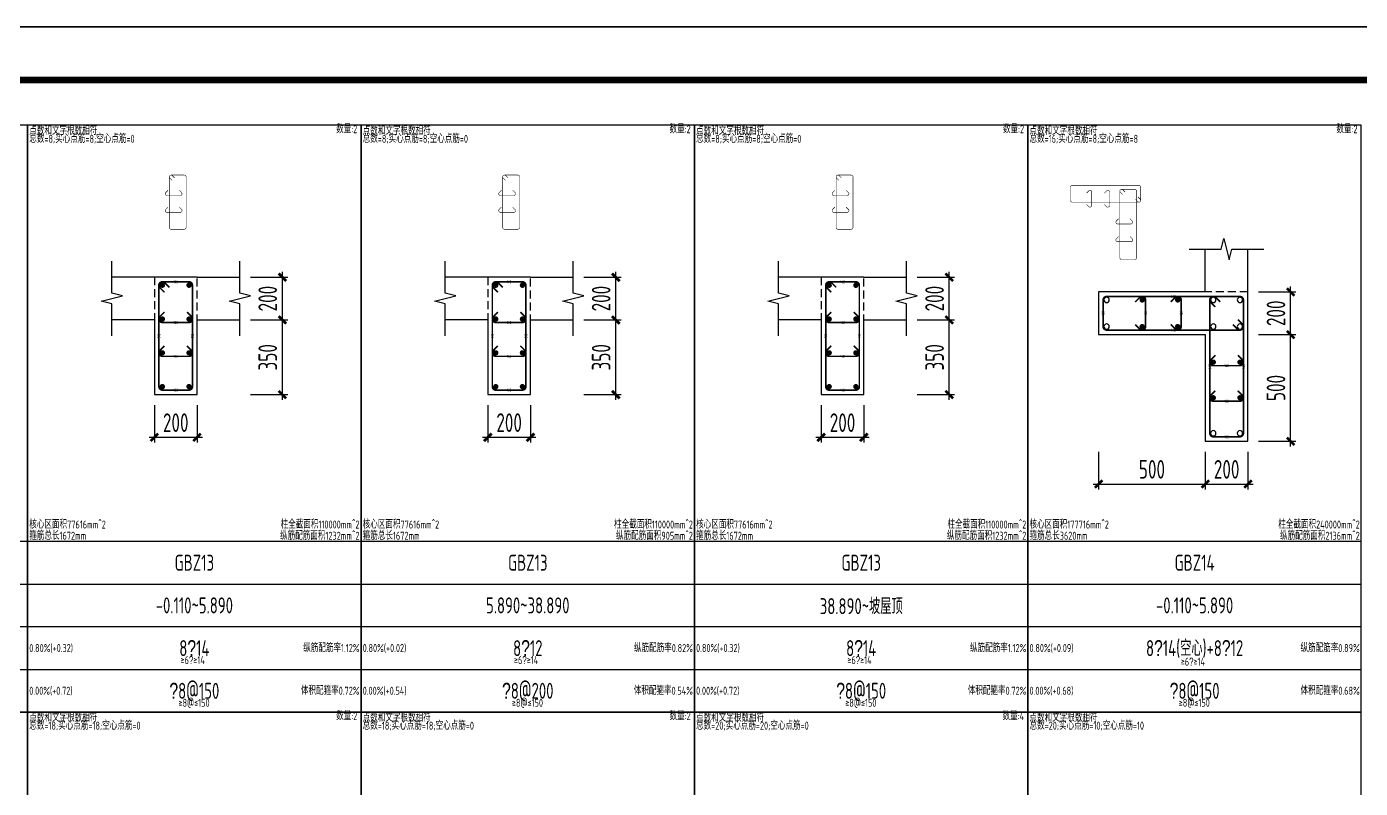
# Model space of a CAD drawing. Extents: x 154268 to 5133249, y -1832900 to 601179.
# Drawn here: x 578409 to 603409, y 522362 to 536638 of the extents above; entities that cross this region are included whole.
import ezdxf
from ezdxf.enums import TextEntityAlignment as Align

# ---------------------------------------------------------------- set-up
doc = ezdxf.new("R2010")
doc.units = 0
doc.header["$LTSCALE"] = 1000
doc.linetypes.add('DASHED', pattern=[0.75, 0.5, -0.25])
for name, color, linetype, plot in [('_TSZ_PLOT_MARK', 1, 'Continuous', False), ('墙柱归并数量', 8, 'Continuous', False), ('墙柱箍筋长度', 3, 'Continuous', False), ('墙柱配筋校核数据', 34, 'Continuous', False)]:
    doc.layers.add(name, color=color, linetype=linetype, plot=plot)
for name, color, linetype in [('A-ANNO-TITLE', 3, 'Continuous'), ('TAB', 7, 'Continuous'), ('TAB_TEXT', 7, 'Continuous'), ('THIN', 7, 'Continuous'), ('WALL_DE', 7, 'Continuous'), ('WCOL_DE', 7, 'Continuous'), ('WCOL_DE_DIM', 3, 'Continuous'), ('WCOL_DE_REIND', 1, 'Continuous'), ('WCOL_DE_REINL', 1, 'Continuous')]:
    doc.layers.add(name, color=color, linetype=linetype)
doc.styles.add('TSSD_Dimension', font='tssdeng.shx', dxfattribs={"width": 0.7, "bigfont": 'Hztxt.shx'})
doc.styles.add('TSSD_Label', font='tssdeng.shx', dxfattribs={"width": 0.7, "bigfont": 'hztxt.shx'})
doc.styles.add('tssd_rein', font='tssdeng.shx', dxfattribs={"width": 0.7, "bigfont": 'hztxt.shx'})
doc.dimstyles.new('TSSD_25_100_WCOLU_DIM', dxfattribs={"dimtxt": 350, "dimasz": 100, "dimexe": 100, "dimexo": 200, "dimgap": 100, "dimtad": 1, "dimdec": 0, "dimlfac": 0.25, "dimzin": 0, "dimdsep": 46, "dimtxsty": 'TSSD_Dimension', "dimblk": 'ARCHTICK', "dimcen": 0, "dimdle": 100, "dimclrt": 7, "dimadec": 0, "dimazin": 0, "dimtfac": 1, "dimtdec": 0, "dimtix": 1, "dimtmove": 2, "dimatfit": 3, "dimfxl": 1, "dimtolj": 1, "dimtzin": 0, "dimarcsym": 0})

# ---------------------------------------------------------------- blocks, each defined once
blk = doc.blocks.new('_ArchTick')
at = {"color": 0, "linetype": 'ByBlock', "const_width": 0.5}
blk.add_lwpolyline([(-0.71, -0.71), (0.71, 0.71)], dxfattribs=at)
blk = doc.blocks.new('*D3295')
at = {"layer": 'Defpoints', "color": 0, "transparency": 16777216}
for p in [(582403, 531141), (583203, 531141), (582403, 529741)]:
    blk.add_point(p, dxfattribs=at)
at = {"layer": 'WCOL_DE_DIM', "color": 0, "lineweight": -2, "transparency": 16777216}
for p, q in [((582603, 531141), (583303, 531141)), ((583203, 529641), (583203, 531241)), ((582603, 529741), (583303, 529741))]:
    blk.add_line(p, q, dxfattribs=at)
at = {"layer": 'WCOL_DE_DIM', "color": 0, "lineweight": -2, "transparency": 16777216, "xscale": 100, "yscale": 100, "zscale": 100}
for p, rotation in [((583203, 531141), 90), ((583203, 529741), 270)]:
    blk.add_blockref('_ArchTick', p, dxfattribs=dict(at, rotation=rotation))
at = {"layer": 'WCOL_DE_DIM', "color": 7, "transparency": 16777216, "insert": (582928, 530441), "char_height": 350, "attachment_point": 5, "rotation": 90, "style": 'TSSD_Dimension'}
blk.add_mtext('\\A1;350', dxfattribs=at)
blk = doc.blocks.new('*D3296')
at = {"layer": 'Defpoints', "color": 0, "transparency": 16777216}
for p in [(582403, 531941), (583203, 531941), (582403, 531141)]:
    blk.add_point(p, dxfattribs=at)
at = {"layer": 'WCOL_DE_DIM', "color": 0, "lineweight": -2, "transparency": 16777216}
for p, q in [((583203, 531041), (583203, 532041)), ((582603, 531941), (583303, 531941)), ((582603, 531141), (583303, 531141))]:
    blk.add_line(p, q, dxfattribs=at)
at = {"layer": 'WCOL_DE_DIM', "color": 0, "lineweight": -2, "transparency": 16777216, "xscale": 100, "yscale": 100, "zscale": 100}
for p, rotation in [((583203, 531941), 90), ((583203, 531141), 270)]:
    blk.add_blockref('_ArchTick', p, dxfattribs=dict(at, rotation=rotation))
at = {"layer": 'WCOL_DE_DIM', "color": 7, "transparency": 16777216, "insert": (582928, 531541), "char_height": 350, "attachment_point": 5, "rotation": 90, "style": 'TSSD_Dimension'}
blk.add_mtext('\\A1;200', dxfattribs=at)
blk = doc.blocks.new('*D3297')
at = {"layer": 'Defpoints', "color": 0, "transparency": 16777216}
for p in [(580803, 529741), (581603, 529741), (581603, 528941)]:
    blk.add_point(p, dxfattribs=at)
at = {"layer": 'WCOL_DE_DIM', "color": 0, "lineweight": -2, "transparency": 16777216}
for p, q in [((580803, 529541), (580803, 528841)), ((581603, 529541), (581603, 528841)), ((580703, 528941), (581703, 528941))]:
    blk.add_line(p, q, dxfattribs=at)
at = {"layer": 'WCOL_DE_DIM', "color": 0, "lineweight": -2, "transparency": 16777216, "xscale": 100, "yscale": 100, "zscale": 100, "rotation": 180}
blk.add_blockref('_ArchTick', (580803, 528941), dxfattribs=at)
at = {"layer": 'WCOL_DE_DIM', "color": 0, "lineweight": -2, "transparency": 16777216, "xscale": 100, "yscale": 100, "zscale": 100}
blk.add_blockref('_ArchTick', (581603, 528941), dxfattribs=at)
at = {"layer": 'WCOL_DE_DIM', "color": 7, "transparency": 16777216, "insert": (581203, 529216), "char_height": 350, "attachment_point": 5, "style": 'TSSD_Dimension'}
blk.add_mtext('\\A1;200', dxfattribs=at)
blk = doc.blocks.new('*D3302')
at = {"layer": 'Defpoints', "color": 0, "transparency": 16777216}
for p in [(601303, 530866), (602103, 530866), (601303, 528866)]:
    blk.add_point(p, dxfattribs=at)
at = {"layer": 'WCOL_DE_DIM', "color": 0, "lineweight": -2, "transparency": 16777216}
for p, q in [((601503, 530866), (602203, 530866)), ((602103, 528766), (602103, 530966)), ((601503, 528866), (602203, 528866))]:
    blk.add_line(p, q, dxfattribs=at)
at = {"layer": 'WCOL_DE_DIM', "color": 0, "lineweight": -2, "transparency": 16777216, "xscale": 100, "yscale": 100, "zscale": 100}
for p, rotation in [((602103, 530866), 90), ((602103, 528866), 270)]:
    blk.add_blockref('_ArchTick', p, dxfattribs=dict(at, rotation=rotation))
at = {"layer": 'WCOL_DE_DIM', "color": 7, "transparency": 16777216, "insert": (601828, 529866), "char_height": 350, "attachment_point": 5, "rotation": 90, "style": 'TSSD_Dimension'}
blk.add_mtext('\\A1;500', dxfattribs=at)
blk = doc.blocks.new('*D3303')
at = {"layer": 'Defpoints', "color": 0, "transparency": 16777216}
for p in [(601303, 531666), (602103, 531666), (601303, 530866)]:
    blk.add_point(p, dxfattribs=at)
at = {"layer": 'WCOL_DE_DIM', "color": 0, "lineweight": -2, "transparency": 16777216}
for p, q in [((602103, 530766), (602103, 531766)), ((601503, 531666), (602203, 531666)), ((601503, 530866), (602203, 530866))]:
    blk.add_line(p, q, dxfattribs=at)
at = {"layer": 'WCOL_DE_DIM', "color": 0, "lineweight": -2, "transparency": 16777216, "xscale": 100, "yscale": 100, "zscale": 100}
for p, rotation in [((602103, 531666), 90), ((602103, 530866), 270)]:
    blk.add_blockref('_ArchTick', p, dxfattribs=dict(at, rotation=rotation))
at = {"layer": 'WCOL_DE_DIM', "color": 7, "transparency": 16777216, "insert": (601828, 531266), "char_height": 350, "attachment_point": 5, "rotation": 90, "style": 'TSSD_Dimension'}
blk.add_mtext('\\A1;200', dxfattribs=at)
blk = doc.blocks.new('*D3304')
at = {"layer": 'Defpoints', "color": 0, "transparency": 16777216}
for p in [(598503, 528866), (600503, 528866), (600503, 528066)]:
    blk.add_point(p, dxfattribs=at)
at = {"layer": 'WCOL_DE_DIM', "color": 0, "lineweight": -2, "transparency": 16777216}
for p, q in [((598503, 528666), (598503, 527966)), ((600503, 528666), (600503, 527966)), ((598403, 528066), (600603, 528066))]:
    blk.add_line(p, q, dxfattribs=at)
at = {"layer": 'WCOL_DE_DIM', "color": 0, "lineweight": -2, "transparency": 16777216, "xscale": 100, "yscale": 100, "zscale": 100, "rotation": 180}
blk.add_blockref('_ArchTick', (598503, 528066), dxfattribs=at)
at = {"layer": 'WCOL_DE_DIM', "color": 0, "lineweight": -2, "transparency": 16777216, "xscale": 100, "yscale": 100, "zscale": 100}
blk.add_blockref('_ArchTick', (600503, 528066), dxfattribs=at)
at = {"layer": 'WCOL_DE_DIM', "color": 7, "transparency": 16777216, "insert": (599503, 528341), "char_height": 350, "attachment_point": 5, "style": 'TSSD_Dimension'}
blk.add_mtext('\\A1;500', dxfattribs=at)
blk = doc.blocks.new('*D3305')
at = {"layer": 'Defpoints', "color": 0, "transparency": 16777216}
for p in [(600503, 528866), (601303, 528866), (601303, 528066)]:
    blk.add_point(p, dxfattribs=at)
at = {"layer": 'WCOL_DE_DIM', "color": 0, "lineweight": -2, "transparency": 16777216}
for p, q in [((600503, 528666), (600503, 527966)), ((601303, 528666), (601303, 527966)), ((600403, 528066), (601403, 528066))]:
    blk.add_line(p, q, dxfattribs=at)
at = {"layer": 'WCOL_DE_DIM', "color": 0, "lineweight": -2, "transparency": 16777216, "xscale": 100, "yscale": 100, "zscale": 100, "rotation": 180}
blk.add_blockref('_ArchTick', (600503, 528066), dxfattribs=at)
at = {"layer": 'WCOL_DE_DIM', "color": 0, "lineweight": -2, "transparency": 16777216, "xscale": 100, "yscale": 100, "zscale": 100}
blk.add_blockref('_ArchTick', (601303, 528066), dxfattribs=at)
at = {"layer": 'WCOL_DE_DIM', "color": 7, "transparency": 16777216, "insert": (600903, 528341), "char_height": 350, "attachment_point": 5, "style": 'TSSD_Dimension'}
blk.add_mtext('\\A1;200', dxfattribs=at)
blk = doc.blocks.new('*D3392')
at = {"layer": 'Defpoints', "color": 0, "transparency": 16777216}
for p in [(588653, 531141), (589453, 531141), (588653, 529741)]:
    blk.add_point(p, dxfattribs=at)
at = {"layer": 'WCOL_DE_DIM', "color": 0, "lineweight": -2, "transparency": 16777216}
for p, q in [((588853, 531141), (589553, 531141)), ((589453, 529641), (589453, 531241)), ((588853, 529741), (589553, 529741))]:
    blk.add_line(p, q, dxfattribs=at)
at = {"layer": 'WCOL_DE_DIM', "color": 0, "lineweight": -2, "transparency": 16777216, "xscale": 100, "yscale": 100, "zscale": 100}
for p, rotation in [((589453, 531141), 90), ((589453, 529741), 270)]:
    blk.add_blockref('_ArchTick', p, dxfattribs=dict(at, rotation=rotation))
at = {"layer": 'WCOL_DE_DIM', "color": 7, "transparency": 16777216, "insert": (589178, 530441), "char_height": 350, "attachment_point": 5, "rotation": 90, "style": 'TSSD_Dimension'}
blk.add_mtext('\\A1;350', dxfattribs=at)
blk = doc.blocks.new('*D3393')
at = {"layer": 'Defpoints', "color": 0, "transparency": 16777216}
for p in [(588653, 531941), (589453, 531941), (588653, 531141)]:
    blk.add_point(p, dxfattribs=at)
at = {"layer": 'WCOL_DE_DIM', "color": 0, "lineweight": -2, "transparency": 16777216}
for p, q in [((589453, 531041), (589453, 532041)), ((588853, 531941), (589553, 531941)), ((588853, 531141), (589553, 531141))]:
    blk.add_line(p, q, dxfattribs=at)
at = {"layer": 'WCOL_DE_DIM', "color": 0, "lineweight": -2, "transparency": 16777216, "xscale": 100, "yscale": 100, "zscale": 100}
for p, rotation in [((589453, 531941), 90), ((589453, 531141), 270)]:
    blk.add_blockref('_ArchTick', p, dxfattribs=dict(at, rotation=rotation))
at = {"layer": 'WCOL_DE_DIM', "color": 7, "transparency": 16777216, "insert": (589178, 531541), "char_height": 350, "attachment_point": 5, "rotation": 90, "style": 'TSSD_Dimension'}
blk.add_mtext('\\A1;200', dxfattribs=at)
blk = doc.blocks.new('*D3394')
at = {"layer": 'Defpoints', "color": 0, "transparency": 16777216}
for p in [(587053, 529741), (587853, 529741), (587853, 528941)]:
    blk.add_point(p, dxfattribs=at)
at = {"layer": 'WCOL_DE_DIM', "color": 0, "lineweight": -2, "transparency": 16777216}
for p, q in [((587053, 529541), (587053, 528841)), ((587853, 529541), (587853, 528841)), ((586953, 528941), (587953, 528941))]:
    blk.add_line(p, q, dxfattribs=at)
at = {"layer": 'WCOL_DE_DIM', "color": 0, "lineweight": -2, "transparency": 16777216, "xscale": 100, "yscale": 100, "zscale": 100, "rotation": 180}
blk.add_blockref('_ArchTick', (587053, 528941), dxfattribs=at)
at = {"layer": 'WCOL_DE_DIM', "color": 0, "lineweight": -2, "transparency": 16777216, "xscale": 100, "yscale": 100, "zscale": 100}
blk.add_blockref('_ArchTick', (587853, 528941), dxfattribs=at)
at = {"layer": 'WCOL_DE_DIM', "color": 7, "transparency": 16777216, "insert": (587453, 529216), "char_height": 350, "attachment_point": 5, "style": 'TSSD_Dimension'}
blk.add_mtext('\\A1;200', dxfattribs=at)
blk = doc.blocks.new('*D3542')
at = {"layer": 'Defpoints', "color": 0, "transparency": 16777216}
for p in [(594903, 531141), (595703, 531141), (594903, 529741)]:
    blk.add_point(p, dxfattribs=at)
at = {"layer": 'WCOL_DE_DIM', "color": 0, "lineweight": -2, "transparency": 16777216}
for p, q in [((595103, 531141), (595803, 531141)), ((595703, 529641), (595703, 531241)), ((595103, 529741), (595803, 529741))]:
    blk.add_line(p, q, dxfattribs=at)
at = {"layer": 'WCOL_DE_DIM', "color": 0, "lineweight": -2, "transparency": 16777216, "xscale": 100, "yscale": 100, "zscale": 100}
for p, rotation in [((595703, 531141), 90), ((595703, 529741), 270)]:
    blk.add_blockref('_ArchTick', p, dxfattribs=dict(at, rotation=rotation))
at = {"layer": 'WCOL_DE_DIM', "color": 7, "transparency": 16777216, "insert": (595428, 530441), "char_height": 350, "attachment_point": 5, "rotation": 90, "style": 'TSSD_Dimension'}
blk.add_mtext('\\A1;350', dxfattribs=at)
blk = doc.blocks.new('*D3543')
at = {"layer": 'Defpoints', "color": 0, "transparency": 16777216}
for p in [(594903, 531941), (595703, 531941), (594903, 531141)]:
    blk.add_point(p, dxfattribs=at)
at = {"layer": 'WCOL_DE_DIM', "color": 0, "lineweight": -2, "transparency": 16777216}
for p, q in [((595703, 531041), (595703, 532041)), ((595103, 531941), (595803, 531941)), ((595103, 531141), (595803, 531141))]:
    blk.add_line(p, q, dxfattribs=at)
at = {"layer": 'WCOL_DE_DIM', "color": 0, "lineweight": -2, "transparency": 16777216, "xscale": 100, "yscale": 100, "zscale": 100}
for p, rotation in [((595703, 531941), 90), ((595703, 531141), 270)]:
    blk.add_blockref('_ArchTick', p, dxfattribs=dict(at, rotation=rotation))
at = {"layer": 'WCOL_DE_DIM', "color": 7, "transparency": 16777216, "insert": (595428, 531541), "char_height": 350, "attachment_point": 5, "rotation": 90, "style": 'TSSD_Dimension'}
blk.add_mtext('\\A1;200', dxfattribs=at)
blk = doc.blocks.new('*D3544')
at = {"layer": 'Defpoints', "color": 0, "transparency": 16777216}
for p in [(593303, 529741), (594103, 529741), (594103, 528941)]:
    blk.add_point(p, dxfattribs=at)
at = {"layer": 'WCOL_DE_DIM', "color": 0, "lineweight": -2, "transparency": 16777216}
for p, q in [((593303, 529541), (593303, 528841)), ((594103, 529541), (594103, 528841)), ((593203, 528941), (594203, 528941))]:
    blk.add_line(p, q, dxfattribs=at)
at = {"layer": 'WCOL_DE_DIM', "color": 0, "lineweight": -2, "transparency": 16777216, "xscale": 100, "yscale": 100, "zscale": 100, "rotation": 180}
blk.add_blockref('_ArchTick', (593303, 528941), dxfattribs=at)
at = {"layer": 'WCOL_DE_DIM', "color": 0, "lineweight": -2, "transparency": 16777216, "xscale": 100, "yscale": 100, "zscale": 100}
blk.add_blockref('_ArchTick', (594103, 528941), dxfattribs=at)
at = {"layer": 'WCOL_DE_DIM', "color": 7, "transparency": 16777216, "insert": (593703, 529216), "char_height": 350, "attachment_point": 5, "style": 'TSSD_Dimension'}
blk.add_mtext('\\A1;200', dxfattribs=at)

msp = doc.modelspace()

# ---------------------------------------------------------------- linework, layer by layer
at = {"layer": '_TSZ_PLOT_MARK'}
msp.add_lwpolyline([(528403.6, 477238.3), (633503.6, 477238.3), (633503.6, 536638.3), (528403.6, 536638.3)], close=True, dxfattribs=at)
at = {"layer": 'A-ANNO-TITLE'}
msp.add_lwpolyline([(528403.6, 477238.3), (528403.6, 536638.3), (633503.6, 536638.3), (633503.6, 477238.3)], close=True, dxfattribs=at)
at = {"layer": 'A-ANNO-TITLE', "const_width": 120}
msp.add_lwpolyline([(530903.6, 478238.3), (530903.6, 535638.3), (632503.6, 535638.3), (632503.6, 478238.3)], close=True, dxfattribs=at)
at = {"layer": 'TAB'}
for points in [[(572177.7, 523791.3), (578427.7, 523791.3), (578427.7, 534791.3), (572177.7, 534791.3), (572177.7, 523791.3), (572177.7, 524591.3), (578427.7, 524591.3), (578427.7, 525391.3), (572177.7, 525391.3), (572177.7, 526191.3), (578427.7, 526191.3), (578427.7, 526991.3), (572177.7, 526991.3)], [(578427.7, 523791.3), (584677.7, 523791.3), (584677.7, 534791.3), (578427.7, 534791.3), (578427.7, 523791.3), (578427.7, 524591.3), (584677.7, 524591.3), (584677.7, 525391.3), (578427.7, 525391.3), (578427.7, 526191.3), (584677.7, 526191.3), (584677.7, 526991.3), (578427.7, 526991.3)], [(584677.7, 523791.3), (590927.7, 523791.3), (590927.7, 534791.3), (584677.7, 534791.3), (584677.7, 523791.3), (584677.7, 524591.3), (590927.7, 524591.3), (590927.7, 525391.3), (584677.7, 525391.3), (584677.7, 526191.3), (590927.7, 526191.3), (590927.7, 526991.3), (584677.7, 526991.3)], [(590927.7, 523791.3), (597177.7, 523791.3), (597177.7, 534791.3), (590927.7, 534791.3), (590927.7, 523791.3), (590927.7, 524591.3), (597177.7, 524591.3), (597177.7, 525391.3), (590927.7, 525391.3), (590927.7, 526191.3), (597177.7, 526191.3), (597177.7, 526991.3), (590927.7, 526991.3)], [(597177.7, 523791.3), (603427.7, 523791.3), (603427.7, 534791.3), (597177.7, 534791.3), (597177.7, 523791.3), (597177.7, 524591.3), (603427.7, 524591.3), (603427.7, 525391.3), (597177.7, 525391.3), (597177.7, 526191.3), (603427.7, 526191.3), (603427.7, 526991.3), (597177.7, 526991.3)], [(572177.7, 512791.3), (578427.7, 512791.3), (578427.7, 523791.3), (572177.7, 523791.3), (572177.7, 512791.3), (572177.7, 513591.3), (578427.7, 513591.3), (578427.7, 514391.3), (572177.7, 514391.3), (572177.7, 515191.3), (578427.7, 515191.3), (578427.7, 515991.3), (572177.7, 515991.3)], [(578427.7, 512791.3), (584677.7, 512791.3), (584677.7, 523791.3), (578427.7, 523791.3), (578427.7, 512791.3), (578427.7, 513591.3), (584677.7, 513591.3), (584677.7, 514391.3), (578427.7, 514391.3), (578427.7, 515191.3), (584677.7, 515191.3), (584677.7, 515991.3), (578427.7, 515991.3)], [(584677.7, 512791.3), (590927.7, 512791.3), (590927.7, 523791.3), (584677.7, 523791.3), (584677.7, 512791.3), (584677.7, 513591.3), (590927.7, 513591.3), (590927.7, 514391.3), (584677.7, 514391.3), (584677.7, 515191.3), (590927.7, 515191.3), (590927.7, 515991.3), (584677.7, 515991.3)], [(590927.7, 512791.3), (597177.7, 512791.3), (597177.7, 523791.3), (590927.7, 523791.3), (590927.7, 512791.3), (590927.7, 513591.3), (597177.7, 513591.3), (597177.7, 514391.3), (590927.7, 514391.3), (590927.7, 515191.3), (597177.7, 515191.3), (597177.7, 515991.3), (590927.7, 515991.3)], [(597177.7, 512791.3), (603427.7, 512791.3), (603427.7, 523791.3), (597177.7, 523791.3), (597177.7, 512791.3), (597177.7, 513591.3), (603427.7, 513591.3), (603427.7, 514391.3), (597177.7, 514391.3), (597177.7, 515191.3), (603427.7, 515191.3), (603427.7, 515991.3), (597177.7, 515991.3)]]:
    msp.add_lwpolyline(points, dxfattribs=at)
at = {"layer": 'THIN'}
for points in [[(600202.7, 532466.3), (600802.7, 532466.3), (600852.7, 532666.3), (600952.7, 532266.3), (601002.7, 532466.3), (601602.7, 532466.3)], [(580002.7, 530841.3), (580002.7, 531441.3), (579802.7, 531491.3), (580202.7, 531591.3), (580002.7, 531641.3), (580002.7, 532241.3)], [(582402.7, 530841.3), (582402.7, 531441.3), (582202.7, 531491.3), (582602.7, 531591.3), (582402.7, 531641.3), (582402.7, 532241.3)], [(586252.7, 530841.3), (586252.7, 531441.3), (586052.7, 531491.3), (586452.7, 531591.3), (586252.7, 531641.3), (586252.7, 532241.3)], [(588652.7, 530841.3), (588652.7, 531441.3), (588452.7, 531491.3), (588852.7, 531591.3), (588652.7, 531641.3), (588652.7, 532241.3)], [(592502.7, 530841.3), (592502.7, 531441.3), (592302.7, 531491.3), (592702.7, 531591.3), (592502.7, 531641.3), (592502.7, 532241.3)], [(594902.7, 530841.3), (594902.7, 531441.3), (594702.7, 531491.3), (595102.7, 531591.3), (594902.7, 531641.3), (594902.7, 532241.3)]]:
    msp.add_lwpolyline(points, dxfattribs=at)
at = {"layer": 'WALL_DE'}
for p, q in [((600502.7, 531666.3), (600502.7, 532466.3)), ((601302.7, 531666.3), (601302.7, 532466.3)), ((580802.7, 531941.3), (580002.7, 531941.3)), ((581602.7, 531941.3), (580802.7, 531941.3)), ((581602.7, 531941.3), (582402.7, 531941.3)), ((587052.7, 531941.3), (586252.7, 531941.3)), ((587852.7, 531941.3), (587052.7, 531941.3)), ((587852.7, 531941.3), (588652.7, 531941.3)), ((593302.7, 531941.3), (592502.7, 531941.3)), ((594102.7, 531941.3), (593302.7, 531941.3)), ((594102.7, 531941.3), (594902.7, 531941.3)), ((600502.7, 531666.3), (598502.7, 531666.3)), ((598502.7, 531666.3), (598502.7, 530866.3)), ((601302.7, 528866.3), (601302.7, 531666.3)), ((580802.7, 531141.3), (580002.7, 531141.3)), ((580802.7, 531141.3), (580802.7, 529741.3)), ((581602.7, 531141.3), (582402.7, 531141.3)), ((581602.7, 529741.3), (581602.7, 531141.3)), ((587052.7, 531141.3), (586252.7, 531141.3)), ((587052.7, 531141.3), (587052.7, 529741.3)), ((587852.7, 531141.3), (588652.7, 531141.3)), ((587852.7, 529741.3), (587852.7, 531141.3)), ((593302.7, 531141.3), (592502.7, 531141.3)), ((593302.7, 531141.3), (593302.7, 529741.3)), ((594102.7, 531141.3), (594902.7, 531141.3)), ((594102.7, 529741.3), (594102.7, 531141.3)), ((598502.7, 530866.3), (600502.7, 530866.3)), ((600502.7, 530866.3), (600502.7, 528866.3)), ((580802.7, 529741.3), (581602.7, 529741.3)), ((587052.7, 529741.3), (587852.7, 529741.3)), ((593302.7, 529741.3), (594102.7, 529741.3)), ((600502.7, 528866.3), (601302.7, 528866.3))]:
    msp.add_line(p, q, dxfattribs=at)
at = {"layer": 'WCOL_DE', "linetype": 'DASHED', "ltscale": 0.3}
for points in [[(581602.7, 529741.3), (581602.7, 531941.3), (580802.7, 531941.3), (580802.7, 529741.3)], [(587852.7, 529741.3), (587852.7, 531941.3), (587052.7, 531941.3), (587052.7, 529741.3)], [(594102.7, 529741.3), (594102.7, 531941.3), (593302.7, 531941.3), (593302.7, 529741.3)], [(600502.7, 530866.3), (600502.7, 528866.3), (601302.7, 528866.3), (601302.7, 531666.3), (598502.7, 531666.3), (598502.7, 530866.3)]]:
    msp.add_lwpolyline(points, close=True, dxfattribs=at)
at = {"layer": 'WCOL_DE_REIND', "const_width": 50}
for points in [[(580952.7, 531766.3, 1), (580952.7, 531816.3, 1), (580952.7, 531766.3, 1)], [(581452.7, 531766.3, 1), (581452.7, 531816.3, 1), (581452.7, 531766.3, 1)], [(587202.7, 531766.3, 1), (587202.7, 531816.3, 1), (587202.7, 531766.3, 1)], [(587702.7, 531766.3, 1), (587702.7, 531816.3, 1), (587702.7, 531766.3, 1)], [(593452.7, 531766.3, 1), (593452.7, 531816.3, 1), (593452.7, 531766.3, 1)], [(593952.7, 531766.3, 1), (593952.7, 531816.3, 1), (593952.7, 531766.3, 1)], [(599319.4, 531491.3, 1), (599319.4, 531541.3, 1), (599319.4, 531491.3, 1)], [(599986, 531491.3, 1), (599986, 531541.3, 1), (599986, 531491.3, 1)], [(580952.7, 531133, 1), (580952.7, 531183, 1), (580952.7, 531133, 1)], [(581452.7, 531133, 1), (581452.7, 531183, 1), (581452.7, 531133, 1)], [(587202.7, 531133, 1), (587202.7, 531183, 1), (587202.7, 531133, 1)], [(587702.7, 531133, 1), (587702.7, 531183, 1), (587702.7, 531133, 1)], [(593452.7, 531133, 1), (593452.7, 531183, 1), (593452.7, 531133, 1)], [(593952.7, 531133, 1), (593952.7, 531183, 1), (593952.7, 531133, 1)], [(599319.4, 530991.3, 1), (599319.4, 531041.3, 1), (599319.4, 530991.3, 1)], [(599986, 530991.3, 1), (599986, 531041.3, 1), (599986, 530991.3, 1)], [(580952.7, 530499.7, 1), (580952.7, 530549.7, 1), (580952.7, 530499.7, 1)], [(581452.7, 530499.7, 1), (581452.7, 530549.7, 1), (581452.7, 530499.7, 1)], [(587202.7, 530499.7, 1), (587202.7, 530549.7, 1), (587202.7, 530499.7, 1)], [(587702.7, 530499.7, 1), (587702.7, 530549.7, 1), (587702.7, 530499.7, 1)], [(593452.7, 530499.7, 1), (593452.7, 530549.7, 1), (593452.7, 530499.7, 1)], [(593952.7, 530499.7, 1), (593952.7, 530549.7, 1), (593952.7, 530499.7, 1)], [(600652.7, 530324.7, 1), (600652.7, 530374.7, 1), (600652.7, 530324.7, 1)], [(601152.7, 530324.7, 1), (601152.7, 530374.7, 1), (601152.7, 530324.7, 1)], [(580952.7, 529866.3, 1), (580952.7, 529916.3, 1), (580952.7, 529866.3, 1)], [(581452.7, 529866.3, 1), (581452.7, 529916.3, 1), (581452.7, 529866.3, 1)], [(587202.7, 529866.3, 1), (587202.7, 529916.3, 1), (587202.7, 529866.3, 1)], [(587702.7, 529866.3, 1), (587702.7, 529916.3, 1), (587702.7, 529866.3, 1)], [(593452.7, 529866.3, 1), (593452.7, 529916.3, 1), (593452.7, 529866.3, 1)], [(593952.7, 529866.3, 1), (593952.7, 529916.3, 1), (593952.7, 529866.3, 1)], [(600652.7, 529658, 1), (600652.7, 529708, 1), (600652.7, 529658, 1)], [(601152.7, 529658, 1), (601152.7, 529708, 1), (601152.7, 529658, 1)]]:
    msp.add_lwpolyline(points, format="xyb", dxfattribs=at)
at = {"layer": 'WCOL_DE_REIND'}
for points in [[(598652.7, 531466.3, 1), (598652.7, 531566.3, 1), (598652.7, 531466.3, 1)], [(600652.7, 531466.3, 1), (600652.7, 531566.3, 1), (600652.7, 531466.3, 1)], [(601152.7, 531466.3, 1), (601152.7, 531566.3, 1), (601152.7, 531466.3, 1)], [(598652.7, 530966.3, 1), (598652.7, 531066.3, 1), (598652.7, 530966.3, 1)], [(600652.7, 530966.3, 1), (600652.7, 531066.3, 1), (600652.7, 530966.3, 1)], [(601152.7, 530966.3, 1), (601152.7, 531066.3, 1), (601152.7, 530966.3, 1)], [(600652.7, 528966.3, 1), (600652.7, 529066.3, 1), (600652.7, 528966.3, 1)], [(601152.7, 528966.3, 1), (601152.7, 529066.3, 1), (601152.7, 528966.3, 1)]]:
    msp.add_lwpolyline(points, format="xyb", dxfattribs=at)
at = {"layer": 'WCOL_DE_REINL'}
for points, const_width in [([(581134.6, 533758.4), (581092.2, 533800.8, -0.6681786), (581115.2, 533856.3), (581365.2, 533856.3, -0.4142136), (581397.7, 533823.8), (581397.7, 532873.8, -0.4142136), (581365.2, 532841.3), (581115.2, 532841.3, -0.4142136), (581082.7, 532873.8), (581082.7, 533823.8, -0.6681786), (581138.2, 533846.8), (581180.6, 533804.4)], 10), ([(587384.6, 533758.4), (587342.2, 533800.8, -0.6681786), (587365.2, 533856.3), (587615.2, 533856.3, -0.4142136), (587647.7, 533823.8), (587647.7, 532873.8, -0.4142136), (587615.2, 532841.3), (587365.2, 532841.3, -0.4142136), (587332.7, 532873.8), (587332.7, 533823.8, -0.6681786), (587388.2, 533846.8), (587430.6, 533804.4)], 10), ([(593634.6, 533758.4), (593592.2, 533800.8, -0.6681786), (593615.2, 533856.3), (593865.2, 533856.3, -0.4142136), (593897.7, 533823.8), (593897.7, 532873.8, -0.4142136), (593865.2, 532841.3), (593615.2, 532841.3, -0.4142136), (593582.7, 532873.8), (593582.7, 533823.8, -0.6681786), (593638.2, 533846.8), (593680.6, 533804.4)], 10), ([(581059.6, 533572.6), (581017.2, 533530.1, 0.6681786), (581040.2, 533474.7), (581290.2, 533474.7, 0.6681786), (581313.2, 533530.1), (581270.8, 533572.6)], 10), ([(587309.6, 533572.6), (587267.2, 533530.1, 0.6681786), (587290.2, 533474.7), (587540.2, 533474.7, 0.6681786), (587563.2, 533530.1), (587520.8, 533572.6)], 10), ([(593559.6, 533572.6), (593517.2, 533530.1, 0.6681786), (593540.2, 533474.7), (593790.2, 533474.7, 0.6681786), (593813.2, 533530.1), (593770.8, 533572.6)], 10), ([(599239.5, 533447.1), (599281.9, 533404.7, -0.6681786), (599258.9, 533349.2), (598008.9, 533349.2, -0.4142136), (597976.4, 533381.7), (597976.4, 533631.7, -0.4142136), (598008.9, 533664.2), (599258.9, 533664.2, -0.4142136), (599291.4, 533631.7), (599291.4, 533381.7, -0.6681786), (599236, 533358.7), (599193.5, 533401.1)], 10), ([(598276.9, 533307), (598319.3, 533264.6, 0.6681786), (598374.8, 533287.5), (598374.8, 533537.5, 0.6681786), (598319.3, 533560.5), (598276.9, 533518.1)], 10), ([(598610.2, 533307), (598652.6, 533264.6, 0.6681786), (598708.1, 533287.5), (598708.1, 533537.5, 0.6681786), (598652.6, 533560.5), (598610.2, 533518.1)], 10), ([(598953.4, 533491.3), (598911, 533533.7, -0.6681786), (598933.9, 533589.2), (599183.9, 533589.2, -0.4142136), (599216.4, 533556.7), (599216.4, 532306.7, -0.4142136), (599183.9, 532274.2), (598933.9, 532274.2, -0.4142136), (598901.4, 532306.7), (598901.4, 533556.7, -0.6681786), (598956.9, 533579.7), (598999.3, 533537.2)], 10), ([(581059.6, 533255.9), (581017.2, 533213.5, 0.6681786), (581040.2, 533158), (581290.2, 533158, 0.6681786), (581313.2, 533213.5), (581270.8, 533255.9)], 10), ([(587309.6, 533255.9), (587267.2, 533213.5, 0.6681786), (587290.2, 533158), (587540.2, 533158, 0.6681786), (587563.2, 533213.5), (587520.8, 533255.9)], 10), ([(593559.6, 533255.9), (593517.2, 533213.5, 0.6681786), (593540.2, 533158), (593790.2, 533158, 0.6681786), (593813.2, 533213.5), (593770.8, 533255.9)], 10), ([(598878.4, 533038.8), (598836, 532996.3, 0.6681786), (598858.9, 532940.9), (599108.9, 532940.9, 0.6681786), (599131.9, 532996.3), (599089.5, 533038.8)], 10), ([(598878.4, 532705.4), (598836, 532663, 0.6681786), (598858.9, 532607.5), (599108.9, 532607.5, 0.6681786), (599131.9, 532663), (599089.5, 532705.4)], 10), ([(580991.6, 531660.5), (580906.7, 531745.4, -0.6681786), (580952.7, 531856.3), (581452.7, 531856.3, -0.4142136), (581517.7, 531791.3), (581517.7, 529891.3, -0.4142136), (581452.7, 529826.3), (580952.7, 529826.3, -0.4142136), (580887.7, 529891.3), (580887.7, 531791.3, -0.6681786), (580998.7, 531837.3), (581083.5, 531752.4)], 30), ([(587241.6, 531660.5), (587156.7, 531745.4, -0.6681786), (587202.7, 531856.3), (587702.7, 531856.3, -0.4142136), (587767.7, 531791.3), (587767.7, 529891.3, -0.4142136), (587702.7, 529826.3), (587202.7, 529826.3, -0.4142136), (587137.7, 529891.3), (587137.7, 531791.3, -0.6681786), (587248.7, 531837.3), (587333.5, 531752.4)], 30), ([(593491.6, 531660.5), (593406.7, 531745.4, -0.6681786), (593452.7, 531856.3), (593952.7, 531856.3, -0.4142136), (594017.7, 531791.3), (594017.7, 529891.3, -0.4142136), (593952.7, 529826.3), (593452.7, 529826.3, -0.4142136), (593387.7, 529891.3), (593387.7, 531791.3, -0.6681786), (593498.7, 531837.3), (593583.5, 531752.4)], 30), ([(601113.8, 531147.1), (601198.7, 531062.3, -0.6681786), (601152.7, 530951.3), (598652.7, 530951.3, -0.4142136), (598587.7, 531016.3), (598587.7, 531516.3, -0.4142136), (598652.7, 531581.3), (601152.7, 531581.3, -0.4142136), (601217.7, 531516.3), (601217.7, 531016.3, -0.6681786), (601106.7, 530970.4), (601021.9, 531055.2)], 30), ([(600691.6, 531385.5), (600606.7, 531470.4, -0.6681786), (600652.7, 531581.3), (601152.7, 531581.3, -0.4142136), (601217.7, 531516.3), (601217.7, 529016.3, -0.4142136), (601152.7, 528951.3), (600652.7, 528951.3, -0.4142136), (600587.7, 529016.3), (600587.7, 531516.3, -0.6681786), (600698.7, 531562.3), (600783.5, 531477.4)], 30)]:
    msp.add_lwpolyline(points, format="xyb", dxfattribs=dict(at, const_width=const_width))
at = {"layer": 'WCOL_DE_REINL', "color": 6, "const_width": 30}
for points in [[(599188.6, 531055.2), (599273.4, 530970.4, 0.6681786), (599384.4, 531016.3), (599384.4, 531516.3, 0.6681786), (599273.4, 531562.3), (599188.6, 531477.4)], [(599855.2, 531055.2), (599940.1, 530970.4, 0.6681786), (600051, 531016.3), (600051, 531516.3, 0.6681786), (599940.1, 531562.3), (599855.2, 531477.4)], [(580991.6, 531288.8), (580906.7, 531203.9, 0.6681786), (580952.7, 531093), (581452.7, 531093, 0.6681786), (581498.7, 531203.9), (581413.8, 531288.8)], [(587241.6, 531288.8), (587156.7, 531203.9, 0.6681786), (587202.7, 531093), (587702.7, 531093, 0.6681786), (587748.7, 531203.9), (587663.8, 531288.8)], [(593491.6, 531288.8), (593406.7, 531203.9, 0.6681786), (593452.7, 531093), (593952.7, 531093, 0.6681786), (593998.7, 531203.9), (593913.8, 531288.8)], [(580991.6, 530655.5), (580906.7, 530570.6, 0.6681786), (580952.7, 530459.7), (581452.7, 530459.7, 0.6681786), (581498.7, 530570.6), (581413.8, 530655.5)], [(587241.6, 530655.5), (587156.7, 530570.6, 0.6681786), (587202.7, 530459.7), (587702.7, 530459.7, 0.6681786), (587748.7, 530570.6), (587663.8, 530655.5)], [(593491.6, 530655.5), (593406.7, 530570.6, 0.6681786), (593452.7, 530459.7), (593952.7, 530459.7, 0.6681786), (593998.7, 530570.6), (593913.8, 530655.5)], [(600691.6, 530480.5), (600606.7, 530395.6, 0.6681786), (600652.7, 530284.7), (601152.7, 530284.7, 0.6681786), (601198.7, 530395.6), (601113.8, 530480.5)], [(600691.6, 529813.8), (600606.7, 529728.9, 0.6681786), (600652.7, 529618), (601152.7, 529618, 0.6681786), (601198.7, 529728.9), (601113.8, 529813.8)]]:
    msp.add_lwpolyline(points, format="xyb", dxfattribs=at)

# ---------------------------------------------------------------- texts
at = {"layer": 'TAB_TEXT', "style": 'TSSD_Label', "width": 0.7}
for s, p in [('GBZ13', (581552.7, 526591.3)), ('GBZ13', (587802.7, 526591.3)), ('GBZ13', (594052.7, 526591.3)), ('GBZ14', (600302.7, 526591.3)), ('-0.110~5.890', (581552.7, 525791.3)), ('5.890~38.890', (587802.7, 525791.3)), ('38.890~坡屋顶', (594052.7, 525791.3)), ('-0.110~5.890', (600302.7, 525791.3)), ('8\ue53214', (581552.7, 524991.3)), ('8\ue53212', (587802.7, 524991.3)), ('8\ue53214', (594052.7, 524991.3)), ('8\ue53214(空心)+8\ue53212', (600302.7, 524991.3)), ('\ue5328@150', (581552.7, 524191.3)), ('\ue5328@200', (587802.7, 524191.3)), ('\ue5328@150', (594052.7, 524191.3)), ('\ue5328@150', (600302.7, 524191.3))]:
    msp.add_text(s, height=300, dxfattribs=at).set_placement(p, align=Align.MIDDLE)
at = {"layer": '墙柱归并数量', "style": 'TSSD_Label', "width": 0.7}
for s, p in [('数量:2 ', (584677.7, 534791.3)), ('数量:2 ', (584677.7, 534791.3)), ('数量:2 ', (590927.7, 534791.3)), ('数量:2 ', (597177.7, 534791.3)), ('数量:2 ', (597177.7, 534791.3)), ('数量:2 ', (603427.7, 534791.3)), ('数量:2 ', (584677.7, 523791.3)), ('数量:2 ', (590927.7, 523791.3)), ('数量:4 ', (597177.7, 523791.3))]:
    msp.add_text(s, height=150, dxfattribs=at).set_placement(p, align=Align.TOP_RIGHT)
at = {"layer": '墙柱箍筋长度', "style": 'tssd_rein', "width": 0.7}
for s, p in [('162', (581202.7, 531856.3)), ('162', (587452.7, 531856.3)), ('162', (593702.7, 531856.3)), ('662', (599902.7, 531581.3)), ('162', (581202.7, 531093)), ('162', (587452.7, 531093)), ('162', (593702.7, 531093)), ('662', (599902.7, 530951.3)), ('162', (581202.7, 530459.7)), ('162', (587452.7, 530459.7)), ('162', (593702.7, 530459.7)), ('162', (600902.7, 530284.7)), ('162', (581202.7, 529826.3)), ('162', (587452.7, 529826.3)), ('162', (593702.7, 529826.3)), ('162', (600902.7, 529618)), ('162', (600902.7, 528951.3))]:
    msp.add_text(s, height=54, dxfattribs=at).set_placement(p, align=Align.MIDDLE_CENTER)
for s, p in [('162', (598587.7, 531266.3)), ('162', (599384.4, 531266.3)), ('162', (600051, 531266.3)), ('512', (580887.7, 530841.3)), ('512', (581517.7, 530841.3)), ('512', (587137.7, 530841.3)), ('512', (587767.7, 530841.3)), ('512', (593387.7, 530841.3)), ('512', (594017.7, 530841.3)), ('662', (600587.7, 530266.3)), ('662', (601217.7, 530266.3))]:
    msp.add_text(s, height=54, rotation=90, dxfattribs=at).set_placement(p, align=Align.MIDDLE_CENTER)
at = {"layer": '墙柱配筋校核数据', "style": 'tssd_rein', "width": 0.7}
for s, p in [('点数和文字根数相符', (578457.7, 534686.3)), ('点数和文字根数相符', (584707.7, 534686.3)), ('点数和文字根数相符', (590957.7, 534686.3)), ('点数和文字根数相符', (597207.7, 534686.3)), ('总数=8;实心点筋=8;空心点筋=0', (578457.7, 534536.3)), ('总数=8;实心点筋=8;空心点筋=0', (584707.7, 534536.3)), ('总数=8;实心点筋=8;空心点筋=0', (590957.7, 534536.3)), ('总数=16;实心点筋=8;空心点筋=8', (597207.7, 534536.3)), ('核心区面积77616mm^ 2', (578457.7, 527306.3)), ('核心区面积77616mm^ 2', (584707.7, 527306.3)), ('核心区面积77616mm^ 2', (590957.7, 527306.3)), ('核心区面积177716mm^ 2', (597207.7, 527306.3)), ('箍筋总长1672mm', (578457.7, 527096.3)), ('箍筋总长1672mm', (584707.7, 527096.3)), ('箍筋总长1672mm', (590957.7, 527096.3)), ('箍筋总长3620mm', (597207.7, 527096.3)), ('0.80%(+0.32)', (578457.7, 524991.3)), ('0.80%(+0.02)', (584707.7, 524991.3)), ('0.80%(+0.32)', (590957.7, 524991.3)), ('0.80%(+0.09)', (597207.7, 524991.3)), ('0.00%(+0.72)', (578457.7, 524191.3)), ('0.00%(+0.54)', (584707.7, 524191.3)), ('0.00%(+0.72)', (590957.7, 524191.3)), ('0.00%(+0.68)', (597207.7, 524191.3)), ('点数和文字根数相符', (578457.7, 523686.3)), ('点数和文字根数相符', (584707.7, 523686.3)), ('点数和文字根数相符', (590957.7, 523686.3)), ('点数和文字根数相符', (597207.7, 523686.3)), ('总数=18;实心点筋=18;空心点筋=0', (578457.7, 523536.3)), ('总数=18;实心点筋=18;空心点筋=0', (584707.7, 523536.3)), ('总数=20;实心点筋=20;空心点筋=0', (590957.7, 523536.3)), ('总数=20;实心点筋=10;空心点筋=10', (597207.7, 523536.3))]:
    msp.add_text(s, height=150, dxfattribs=at).set_placement(p, align=Align.MIDDLE_LEFT)
for s, p in [('柱全截面积110000mm^ 2', (584647.7, 527306.3)), ('柱全截面积110000mm^ 2', (590897.7, 527306.3)), ('柱全截面积110000mm^ 2', (597147.7, 527306.3)), ('柱全截面积240000mm^ 2', (603397.7, 527306.3)), ('纵筋配筋面积1232mm^ 2', (584647.7, 527096.3)), ('纵筋配筋面积905mm^ 2', (590897.7, 527096.3)), ('纵筋配筋面积1232mm^ 2', (597147.7, 527096.3)), ('纵筋配筋面积2136mm^ 2', (603397.7, 527096.3)), ('纵筋配筋率1.12%', (584647.7, 524991.3)), ('纵筋配筋率0.82%', (590897.7, 524991.3)), ('纵筋配筋率1.12%', (597147.7, 524991.3)), ('纵筋配筋率0.89%', (603397.7, 524991.3)), ('体积配箍率0.72%', (584647.7, 524191.3)), ('体积配箍率0.54%', (590897.7, 524191.3)), ('体积配箍率0.72%', (597147.7, 524191.3)), ('体积配箍率0.68%', (603397.7, 524191.3))]:
    msp.add_text(s, height=150, dxfattribs=at).set_placement(p, align=Align.MIDDLE_RIGHT)
at = {"layer": '墙柱配筋校核数据', "color": 34, "style": 'tssd_rein', "width": 0.7}
for s, p in [('≥6\ue532≥14', (581293.1, 524690.2)), ('≥6\ue532≥14', (593793.1, 524690.2)), ('≥6\ue532≥14', (600043.1, 524661.3)), ('≥8@≤150', (581254.8, 523890.2)), ('≥8@≤150', (593754.8, 523890.2)), ('≥8@≤150', (600004.8, 523890.2))]:
    msp.add_text(s, height=150, dxfattribs=at).set_placement(p)
at = {"layer": '墙柱配筋校核数据', "color": 1, "style": 'tssd_rein', "width": 0.7}
for s, p in [('≥6\ue532≥14', (587543.1, 524690.2)), ('≥8@≤150', (587504.8, 523890.2))]:
    msp.add_text(s, height=150, dxfattribs=at).set_placement(p)

# ---------------------------------------------------------------- dimensions: what is measured, and where the dimension line sits
at = {"layer": 'WCOL_DE_DIM'}
for base, p1, p2, picture, middle in [((583202.7, 531941.3), (582402.7, 531141.3), (582402.7, 531941.3), '*D3296', (582927.7, 531541.3)), ((589452.7, 531941.3), (588652.7, 531141.3), (588652.7, 531941.3), '*D3393', (589177.7, 531541.3)), ((595702.7, 531941.3), (594902.7, 531141.3), (594902.7, 531941.3), '*D3543', (595427.7, 531541.3)), ((602102.7, 531666.3), (601302.7, 530866.3), (601302.7, 531666.3), '*D3303', (601827.7, 531266.3)), ((583202.7, 531141.3), (582402.7, 529741.3), (582402.7, 531141.3), '*D3295', (582927.7, 530441.3)), ((589452.7, 531141.3), (588652.7, 529741.3), (588652.7, 531141.3), '*D3392', (589177.7, 530441.3)), ((595702.7, 531141.3), (594902.7, 529741.3), (594902.7, 531141.3), '*D3542', (595427.7, 530441.3)), ((602102.7, 530866.3), (601302.7, 528866.3), (601302.7, 530866.3), '*D3302', (601827.7, 529866.3))]:
    dim = msp.add_linear_dim(base=base, p1=p1, p2=p2, angle=90, dimstyle='TSSD_25_100_WCOLU_DIM', dxfattribs=at)
    dim.commit()
    dim.dimension.update_dxf_attribs({"geometry": picture, "text_midpoint": middle})
for base, p1, p2, picture, middle in [((581602.7, 528941.3), (580802.7, 529741.3), (581602.7, 529741.3), '*D3297', (581202.7, 529216.3)), ((587852.7, 528941.3), (587052.7, 529741.3), (587852.7, 529741.3), '*D3394', (587452.7, 529216.3)), ((594102.7, 528941.3), (593302.7, 529741.3), (594102.7, 529741.3), '*D3544', (593702.7, 529216.3)), ((600502.7, 528066.3), (598502.7, 528866.3), (600502.7, 528866.3), '*D3304', (599502.7, 528341.3)), ((601302.7, 528066.3), (600502.7, 528866.3), (601302.7, 528866.3), '*D3305', (600902.7, 528341.3))]:
    dim = msp.add_linear_dim(base=base, p1=p1, p2=p2, dimstyle='TSSD_25_100_WCOLU_DIM', dxfattribs=at)
    dim.commit()
    dim.dimension.update_dxf_attribs({"geometry": picture, "text_midpoint": middle})

doc.saveas('drawing.dxf')
